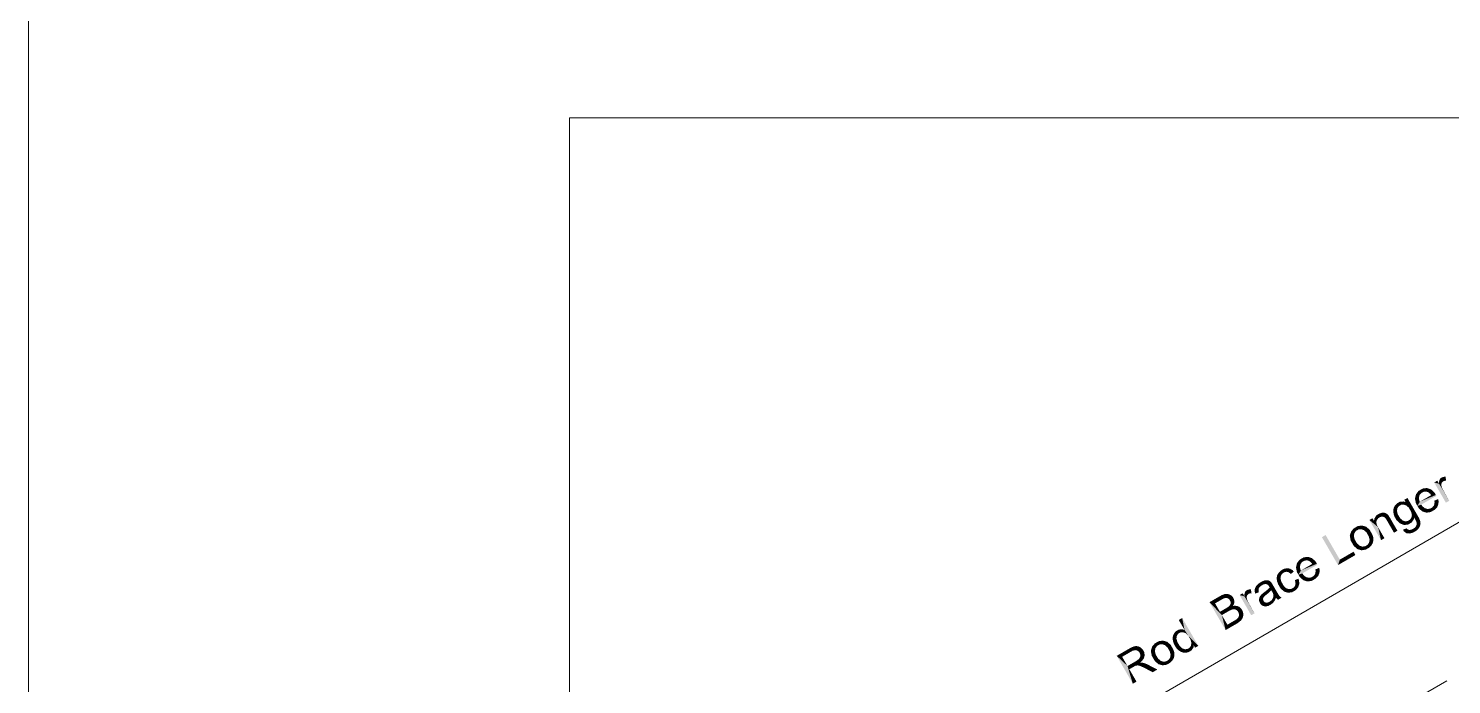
# Model space of a CAD drawing. Header units: millimetres. Extents: x 2 to 579, y 1 to 405.
# Drawn here: x 174.4 to 234.1, y 120.1 to 147.6 of the extents above; entities that cross this region are included whole.
import ezdxf

# ---------------------------------------------------------------- set-up
doc = ezdxf.new("R2010")
doc.units = ezdxf.units.MM
doc.linetypes.add('XKITLINE00', pattern=[0])
doc.layers.add('GraphicObject', color=6, linetype='Continuous', lineweight=0)
doc.layers.add('LinkedObject', color=7, linetype='Continuous', lineweight=0)

# ---------------------------------------------------------------- blocks, each defined once
blk = doc.blocks.new('*A3')
at = {"layer": 'GraphicObject', "color": 3, "linetype": 'XKITLINE00', "lineweight": 0}
blk.add_line((174.395, 208.192), (174.395, 69.239), dxfattribs=at)
blk = doc.blocks.new('*A4')
at = {"layer": 'LinkedObject'}
for points in [[(233.027, 128.361), (232.77, 128.29), (232.855, 128.339)], [(233.114, 128.334), (232.77, 128.29), (233.027, 128.361)], [(233.006, 128.214), (232.77, 128.29), (233.114, 128.334)], [(233.006, 128.214), (233.114, 128.334), (233.065, 128.192)], [(233.114, 128.334), (233.102, 128.178), (233.065, 128.192)], [(233.102, 128.178), (233.114, 128.334), (233.176, 128.114)], [(233.349, 128.176), (233.114, 128.334), (233.201, 128.308)], [(233.176, 128.114), (233.114, 128.334), (233.349, 128.176)], [(233.544, 128.54), (233.339, 128.594), (233.469, 128.669)], [(233.339, 128.594), (233.544, 128.54), (233.829, 127.747)], [(233.553, 128.685), (233.544, 128.54), (233.542, 128.6)], [(233.566, 128.712), (233.544, 128.54), (233.553, 128.685)], [(233.696, 128.627), (233.544, 128.54), (233.566, 128.712)], [(233.662, 128.589), (233.544, 128.54), (233.696, 128.627)], [(233.652, 128.564), (233.544, 128.54), (233.662, 128.589)], [(233.641, 128.539), (233.544, 128.54), (233.652, 128.564)], [(233.544, 128.54), (233.717, 128.273), (233.973, 127.83)], [(233.717, 128.273), (233.544, 128.54), (233.69, 128.319)], [(233.69, 128.319), (233.544, 128.54), (233.654, 128.409)], [(233.654, 128.409), (233.544, 128.54), (233.644, 128.454)], [(233.644, 128.454), (233.544, 128.54), (233.637, 128.484)], [(233.637, 128.484), (233.544, 128.54), (233.641, 128.539)], [(233.829, 127.747), (233.544, 128.54), (233.973, 127.83)], [(233.578, 128.738), (233.719, 128.641), (233.566, 128.712)], [(233.566, 128.712), (233.719, 128.641), (233.696, 128.627)], [(233.616, 128.779), (233.719, 128.641), (233.578, 128.738)], [(233.641, 128.793), (233.719, 128.641), (233.616, 128.779)], [(233.764, 128.834), (233.641, 128.793), (233.677, 128.814)], [(233.815, 128.832), (233.641, 128.793), (233.764, 128.834)], [(233.806, 128.671), (233.641, 128.793), (233.815, 128.832)], [(233.641, 128.793), (233.745, 128.656), (233.719, 128.641)], [(233.745, 128.656), (233.641, 128.793), (233.806, 128.671)], [(233.806, 128.671), (233.815, 128.832), (233.841, 128.671)], [(231.771, 127.712), (231.858, 127.604), (231.689, 127.628)], [(231.827, 127.745), (231.858, 127.604), (231.771, 127.712)], [(232.06, 127.799), (231.827, 127.745), (231.902, 127.788)], [(232.144, 127.766), (231.827, 127.745), (232.06, 127.799)], [(232.06, 127.668), (231.827, 127.745), (232.144, 127.766)], [(231.827, 127.745), (231.954, 127.659), (231.906, 127.631)], [(231.954, 127.659), (231.827, 127.745), (232.06, 127.668)], [(231.858, 127.604), (231.827, 127.745), (231.906, 127.631)], [(232.06, 127.668), (232.144, 127.766), (232.117, 127.648)], [(232.217, 127.945), (232.144, 127.766), (232.085, 127.869)], [(232.117, 127.648), (232.144, 127.766), (232.174, 127.629)], [(232.277, 127.532), (232.144, 127.766), (232.217, 127.945)], [(232.174, 127.629), (232.144, 127.766), (232.277, 127.532)], [(232.321, 127.454), (232.217, 127.945), (232.64, 127.214)], [(232.277, 127.532), (232.217, 127.945), (232.321, 127.454)], [(232.553, 128.007), (232.573, 127.719), (232.532, 127.916)], [(232.77, 128.29), (232.553, 128.007), (232.682, 128.239)], [(232.79, 128.144), (232.553, 128.007), (232.77, 128.29)], [(232.682, 128.239), (232.553, 128.007), (232.574, 128.098)], [(232.726, 128.063), (232.553, 128.007), (232.79, 128.144)], [(232.711, 128.01), (232.553, 128.007), (232.726, 128.063)], [(232.553, 128.007), (232.711, 128.01), (232.697, 127.958)], [(232.697, 127.958), (232.573, 127.719), (232.553, 128.007)], [(232.711, 127.848), (232.573, 127.719), (232.697, 127.958)], [(232.573, 127.719), (232.711, 127.848), (232.739, 127.79)], [(232.739, 127.79), (232.635, 127.612), (232.573, 127.719)], [(233.413, 128.065), (232.635, 127.612), (233.409, 128.071)], [(232.739, 127.79), (233.409, 128.071), (232.635, 127.612)], [(233.424, 128.045), (232.635, 127.612), (233.413, 128.065)], [(233.431, 128.033), (232.635, 127.612), (233.424, 128.045)], [(232.799, 127.668), (232.635, 127.612), (233.431, 128.033)], [(233.211, 128.063), (233.409, 128.071), (232.739, 127.79)], [(232.77, 128.29), (232.894, 128.204), (232.839, 128.172)], [(232.894, 128.204), (232.77, 128.29), (233.006, 128.214)], [(232.79, 128.144), (232.77, 128.29), (232.839, 128.172)], [(233.176, 128.114), (233.349, 128.176), (233.211, 128.063)], [(233.409, 128.071), (233.211, 128.063), (233.349, 128.176)], [(233.503, 127.898), (233.353, 127.776), (233.343, 127.831)], [(233.348, 127.684), (233.503, 127.898), (233.516, 127.685)], [(233.353, 127.776), (233.503, 127.898), (233.348, 127.684)], [(233.516, 127.685), (233.503, 127.898), (233.523, 127.823)], [(231.007, 127.271), (230.825, 127.073), (230.919, 127.22)], [(231.003, 127.103), (230.825, 127.073), (231.007, 127.271)], [(230.941, 127.028), (230.825, 127.073), (231.003, 127.103)], [(231.003, 127.103), (231.007, 127.271), (231.048, 127.13)], [(231.046, 127.293), (231.134, 127.162), (231.007, 127.271)], [(231.007, 127.271), (231.134, 127.162), (231.077, 127.146)], [(231.048, 127.13), (231.007, 127.271), (231.077, 127.146)], [(231.124, 127.32), (231.134, 127.162), (231.046, 127.293)], [(231.164, 127.325), (231.134, 127.162), (231.124, 127.32)], [(231.134, 127.162), (231.164, 127.325), (231.163, 127.161)], [(231.164, 127.325), (231.192, 127.161), (231.163, 127.161)], [(231.272, 127.321), (231.164, 127.325), (231.204, 127.33)], [(231.301, 127.308), (231.164, 127.325), (231.272, 127.321)], [(231.241, 127.143), (231.164, 127.325), (231.301, 127.308)], [(231.192, 127.161), (231.164, 127.325), (231.241, 127.143)], [(231.301, 127.308), (231.262, 127.126), (231.241, 127.143)], [(231.33, 127.295), (231.262, 127.126), (231.301, 127.308)], [(231.383, 127.255), (231.262, 127.126), (231.33, 127.295)], [(231.262, 127.126), (231.383, 127.255), (231.283, 127.109)], [(231.283, 127.109), (231.383, 127.255), (231.407, 127.228)], [(231.407, 127.228), (231.329, 127.048), (231.283, 127.109)], [(231.423, 127.21), (231.329, 127.048), (231.407, 127.228)], [(231.467, 127.143), (231.329, 127.048), (231.423, 127.21)], [(231.467, 127.143), (231.355, 127.004), (231.329, 127.048)], [(231.496, 127.093), (231.355, 127.004), (231.467, 127.143)], [(231.638, 127.524), (231.788, 127.46), (231.62, 127.408)], [(231.62, 127.408), (231.788, 127.46), (231.628, 127.344)], [(231.628, 127.344), (231.788, 127.46), (231.777, 127.402)], [(231.777, 127.402), (231.713, 127.095), (231.628, 127.344)], [(231.628, 127.344), (231.713, 127.095), (231.636, 127.28)], [(231.636, 127.28), (231.713, 127.095), (231.678, 127.156)], [(231.799, 127.518), (231.638, 127.524), (231.663, 127.576)], [(231.788, 127.46), (231.638, 127.524), (231.799, 127.518)], [(231.689, 127.628), (231.858, 127.604), (231.663, 127.576)], [(231.663, 127.576), (231.858, 127.604), (231.799, 127.518)], [(231.81, 127.267), (231.713, 127.095), (231.777, 127.402)], [(231.713, 127.095), (231.81, 127.267), (231.855, 127.191)], [(231.903, 127.107), (231.713, 127.095), (231.855, 127.191)], [(231.903, 127.107), (231.984, 126.848), (231.713, 127.095)], [(232.006, 127.005), (231.984, 126.848), (231.903, 127.107)], [(232.496, 127.125), (232.32, 127.034), (232.381, 127.12)], [(232.481, 127.042), (232.32, 127.034), (232.496, 127.125)], [(232.321, 127.454), (232.64, 127.214), (232.368, 127.373)], [(232.368, 127.373), (232.64, 127.214), (232.404, 127.234)], [(232.392, 127.177), (232.496, 127.125), (232.381, 127.12)], [(232.404, 127.234), (232.496, 127.125), (232.392, 127.177)], [(232.404, 127.234), (232.64, 127.214), (232.496, 127.125)], [(232.64, 127.214), (232.537, 127.055), (232.496, 127.125)], [(232.697, 127.115), (232.537, 127.055), (232.64, 127.214)], [(232.537, 127.055), (232.697, 127.115), (232.585, 126.96)], [(232.585, 126.96), (232.697, 127.115), (232.758, 126.963)], [(232.843, 127.6), (232.635, 127.612), (232.799, 127.668)], [(232.635, 127.612), (232.929, 127.354), (232.694, 127.509)], [(232.843, 127.6), (232.929, 127.354), (232.635, 127.612)], [(232.694, 127.509), (232.929, 127.354), (232.841, 127.38)], [(232.944, 127.516), (232.929, 127.354), (232.843, 127.6)], [(232.929, 127.354), (232.944, 127.516), (233.016, 127.328)], [(233.001, 127.5), (233.016, 127.328), (232.944, 127.516)], [(233.058, 127.483), (233.016, 127.328), (233.001, 127.5)], [(233.058, 127.483), (233.289, 127.41), (233.016, 127.328)], [(233.016, 127.328), (233.289, 127.41), (233.196, 127.356)], [(233.168, 127.497), (233.289, 127.41), (233.058, 127.483)], [(233.221, 127.528), (233.289, 127.41), (233.168, 127.497)], [(233.26, 127.551), (233.289, 127.41), (233.221, 127.528)], [(233.26, 127.551), (233.49, 127.621), (233.289, 127.41)], [(233.316, 127.61), (233.49, 127.621), (233.26, 127.551)], [(233.289, 127.41), (233.49, 127.621), (233.363, 127.452)], [(233.332, 127.647), (233.516, 127.685), (233.316, 127.61)], [(233.49, 127.621), (233.316, 127.61), (233.516, 127.685)], [(233.348, 127.684), (233.516, 127.685), (233.332, 127.647)], [(233.363, 127.452), (233.49, 127.621), (233.463, 127.558)], [(230.045, 126.715), (229.833, 126.467), (229.966, 126.669)], [(230.06, 126.565), (229.833, 126.467), (230.045, 126.715)], [(229.966, 126.669), (229.833, 126.467), (229.86, 126.546)], [(229.994, 126.473), (229.833, 126.467), (230.06, 126.565)], [(230.307, 126.79), (230.045, 126.715), (230.132, 126.765)], [(230.396, 126.765), (230.045, 126.715), (230.307, 126.79)], [(230.278, 126.637), (230.045, 126.715), (230.396, 126.765)], [(230.045, 126.715), (230.167, 126.626), (230.114, 126.596)], [(230.167, 126.626), (230.045, 126.715), (230.278, 126.637)], [(230.06, 126.565), (230.045, 126.715), (230.114, 126.596)], [(230.278, 126.637), (230.396, 126.765), (230.338, 126.617)], [(230.396, 126.765), (230.397, 126.597), (230.338, 126.617)], [(230.631, 126.614), (230.396, 126.765), (230.484, 126.74)], [(230.689, 126.513), (230.396, 126.765), (230.631, 126.614)], [(230.501, 126.499), (230.396, 126.765), (230.689, 126.513)], [(230.397, 126.597), (230.396, 126.765), (230.501, 126.499)], [(230.501, 126.499), (230.689, 126.513), (230.546, 126.421)], [(230.689, 126.513), (230.594, 126.337), (230.546, 126.421)], [(230.594, 126.337), (230.689, 126.513), (230.63, 126.193)], [(230.819, 126.977), (230.62, 127.022), (230.749, 127.097)], [(230.62, 127.022), (230.986, 126.721), (231.109, 126.175)], [(230.986, 126.721), (230.62, 127.022), (230.939, 126.802)], [(230.908, 126.932), (230.62, 127.022), (230.819, 126.977)], [(230.939, 126.802), (230.62, 127.022), (230.908, 126.932)], [(230.63, 126.193), (230.689, 126.513), (230.789, 126.228)], [(230.786, 126.289), (230.689, 126.513), (230.736, 126.431)], [(230.789, 126.228), (230.689, 126.513), (230.786, 126.289)], [(230.825, 127.073), (230.941, 127.028), (230.819, 126.977)], [(230.819, 126.977), (230.941, 127.028), (230.908, 126.932)], [(231.109, 126.175), (230.986, 126.721), (231.253, 126.258)], [(231.355, 127.004), (231.496, 127.093), (231.653, 126.489)], [(231.653, 126.489), (231.496, 127.093), (231.797, 126.572)], [(231.713, 127.095), (231.984, 126.848), (231.764, 127.007)], [(231.764, 127.007), (231.984, 126.848), (231.899, 126.884)], [(231.984, 126.848), (232.006, 127.005), (232.061, 126.986)], [(232.116, 126.967), (231.984, 126.848), (232.061, 126.986)], [(232.116, 126.967), (232.326, 126.878), (231.984, 126.848)], [(231.984, 126.848), (232.326, 126.878), (232.068, 126.813)], [(232.204, 126.645), (232.03, 126.615), (232.181, 126.674)], [(232.03, 126.615), (232.204, 126.645), (232.068, 126.545)], [(232.068, 126.813), (232.326, 126.878), (232.239, 126.828)], [(232.068, 126.545), (232.204, 126.645), (232.172, 126.469)], [(232.221, 126.976), (232.326, 126.878), (232.116, 126.967)], [(232.172, 126.469), (232.204, 126.645), (232.239, 126.462)], [(232.239, 126.462), (232.204, 126.645), (232.255, 126.612)], [(232.326, 126.878), (232.221, 126.976), (232.271, 127.005)], [(232.284, 126.609), (232.239, 126.462), (232.255, 126.612)], [(232.322, 126.604), (232.239, 126.462), (232.284, 126.609)], [(232.322, 126.604), (232.522, 126.535), (232.239, 126.462)], [(232.239, 126.462), (232.522, 126.535), (232.305, 126.454)], [(232.32, 127.034), (232.326, 126.878), (232.271, 127.005)], [(232.305, 126.454), (232.522, 126.535), (232.447, 126.491)], [(232.396, 126.919), (232.32, 127.034), (232.481, 127.042)], [(232.326, 126.878), (232.32, 127.034), (232.396, 126.919)], [(232.406, 126.626), (232.522, 126.535), (232.322, 126.604)], [(232.522, 126.535), (232.406, 126.626), (232.452, 126.653)], [(232.502, 126.682), (232.522, 126.535), (232.452, 126.653)], [(232.567, 126.746), (232.709, 126.706), (232.502, 126.682)], [(232.502, 126.682), (232.709, 126.706), (232.522, 126.535)], [(232.522, 126.535), (232.709, 126.706), (232.586, 126.571)], [(232.709, 126.706), (232.567, 126.746), (232.583, 126.782)], [(232.599, 126.817), (232.709, 126.706), (232.583, 126.782)], [(232.585, 126.96), (232.758, 126.963), (232.592, 126.935)], [(232.586, 126.571), (232.709, 126.706), (232.68, 126.657)], [(232.592, 126.935), (232.758, 126.963), (232.603, 126.894)], [(232.761, 126.91), (232.599, 126.817), (232.603, 126.894)], [(232.765, 126.857), (232.599, 126.817), (232.761, 126.91)], [(232.739, 126.756), (232.599, 126.817), (232.765, 126.857)], [(232.709, 126.706), (232.599, 126.817), (232.739, 126.756)], [(232.603, 126.894), (232.758, 126.963), (232.761, 126.91)], [(228.786, 126.391), (229.307, 125.133), (228.631, 126.302)], [(229.382, 125.36), (229.307, 125.133), (228.786, 126.391)], [(229.833, 126.467), (229.904, 126.043), (229.8, 126.373)], [(229.8, 126.373), (229.904, 126.043), (229.836, 126.161)], [(229.833, 126.467), (229.994, 126.473), (229.982, 126.412)], [(229.969, 126.351), (229.904, 126.043), (229.833, 126.467)], [(229.969, 126.351), (229.833, 126.467), (229.982, 126.412)], [(230.004, 126.209), (229.904, 126.043), (229.969, 126.351)], [(229.904, 126.043), (230.004, 126.209), (230.051, 126.128)], [(230.098, 126.047), (229.904, 126.043), (230.051, 126.128)], [(230.098, 126.047), (230.203, 125.778), (229.904, 126.043)], [(229.904, 126.043), (230.203, 125.778), (229.966, 125.936)], [(229.966, 125.936), (230.203, 125.778), (230.115, 125.803)], [(230.204, 125.946), (230.203, 125.778), (230.098, 126.047)], [(230.203, 125.778), (230.204, 125.946), (230.263, 125.926)], [(230.321, 125.906), (230.203, 125.778), (230.263, 125.926)], [(230.434, 125.917), (230.556, 125.83), (230.321, 125.906)], [(230.556, 125.83), (230.434, 125.917), (230.488, 125.948)], [(230.541, 125.979), (230.556, 125.83), (230.488, 125.948)], [(230.73, 126), (230.541, 125.979), (230.606, 126.071)], [(230.699, 125.947), (230.541, 125.979), (230.73, 126)], [(230.611, 125.862), (230.541, 125.979), (230.699, 125.947)], [(230.556, 125.83), (230.541, 125.979), (230.611, 125.862)], [(230.618, 126.132), (230.762, 126.053), (230.606, 126.071)], [(230.606, 126.071), (230.762, 126.053), (230.73, 126)], [(230.789, 126.228), (230.618, 126.132), (230.63, 126.193)], [(230.791, 126.167), (230.618, 126.132), (230.789, 126.228)], [(230.762, 126.053), (230.618, 126.132), (230.791, 126.167)], [(227.781, 125.407), (227.564, 125.124), (227.694, 125.356)], [(227.801, 125.261), (227.564, 125.124), (227.781, 125.407)], [(227.694, 125.356), (227.564, 125.124), (227.585, 125.215)], [(228.038, 125.478), (227.781, 125.407), (227.866, 125.456)], [(228.125, 125.451), (227.781, 125.407), (228.038, 125.478)], [(228.018, 125.331), (227.781, 125.407), (228.125, 125.451)], [(227.781, 125.407), (227.905, 125.321), (227.85, 125.289)], [(227.905, 125.321), (227.781, 125.407), (228.018, 125.331)], [(227.801, 125.261), (227.781, 125.407), (227.85, 125.289)], [(228.018, 125.331), (228.125, 125.451), (228.076, 125.309)], [(228.125, 125.451), (228.114, 125.295), (228.076, 125.309)], [(228.114, 125.295), (228.125, 125.451), (228.187, 125.231)], [(228.36, 125.293), (228.125, 125.451), (228.212, 125.424)], [(228.187, 125.231), (228.125, 125.451), (228.36, 125.293)], [(229.307, 125.133), (229.382, 125.36), (230.036, 125.555)], [(230.036, 125.555), (229.382, 125.36), (229.957, 125.693)], [(230.321, 125.906), (230.556, 125.83), (230.203, 125.778)], [(230.203, 125.778), (230.556, 125.83), (230.291, 125.753)], [(230.291, 125.753), (230.556, 125.83), (230.467, 125.779)], [(226.915, 124.696), (226.757, 124.712), (226.788, 124.764)], [(226.82, 124.817), (226.98, 124.786), (226.788, 124.764)], [(226.788, 124.764), (226.98, 124.786), (226.915, 124.696)], [(226.906, 124.901), (226.98, 124.786), (226.82, 124.817)], [(226.96, 124.932), (226.98, 124.786), (226.906, 124.901)], [(227.162, 125.002), (226.96, 124.932), (227.029, 124.972)], [(227.226, 124.992), (226.96, 124.932), (227.162, 125.002)], [(227.143, 124.852), (226.96, 124.932), (227.226, 124.992)], [(226.96, 124.932), (227.07, 124.838), (227.034, 124.817)], [(227.07, 124.838), (226.96, 124.932), (227.143, 124.852)], [(226.98, 124.786), (226.96, 124.932), (227.034, 124.817)], [(227.143, 124.852), (227.226, 124.992), (227.181, 124.845)], [(227.226, 124.992), (227.219, 124.838), (227.181, 124.845)], [(227.219, 124.838), (227.226, 124.992), (227.291, 124.794)], [(227.403, 124.916), (227.226, 124.992), (227.29, 124.983)], [(227.453, 124.858), (227.226, 124.992), (227.403, 124.916)], [(227.291, 124.794), (227.226, 124.992), (227.453, 124.858)], [(227.291, 124.794), (227.453, 124.858), (227.326, 124.757)], [(227.564, 125.124), (227.584, 124.836), (227.544, 125.033)], [(227.737, 125.18), (227.564, 125.124), (227.801, 125.261)], [(227.723, 125.127), (227.564, 125.124), (227.737, 125.18)], [(227.564, 125.124), (227.723, 125.127), (227.708, 125.075)], [(227.708, 125.075), (227.584, 124.836), (227.564, 125.124)], [(227.722, 124.965), (227.584, 124.836), (227.708, 125.075)], [(227.584, 124.836), (227.722, 124.965), (227.751, 124.907)], [(227.751, 124.907), (227.646, 124.729), (227.584, 124.836)], [(228.424, 125.182), (227.646, 124.729), (228.421, 125.188)], [(227.751, 124.907), (228.421, 125.188), (227.646, 124.729)], [(228.435, 125.162), (227.646, 124.729), (228.424, 125.182)], [(228.442, 125.149), (227.646, 124.729), (228.435, 125.162)], [(227.811, 124.784), (227.646, 124.729), (228.442, 125.149)], [(227.855, 124.717), (227.646, 124.729), (227.811, 124.784)], [(227.646, 124.729), (227.94, 124.471), (227.706, 124.626)], [(227.855, 124.717), (227.94, 124.471), (227.646, 124.729)], [(228.223, 125.18), (228.421, 125.188), (227.751, 124.907)], [(227.956, 124.633), (227.94, 124.471), (227.855, 124.717)], [(228.187, 125.231), (228.36, 125.293), (228.223, 125.18)], [(228.421, 125.188), (228.223, 125.18), (228.36, 125.293)], [(228.272, 124.667), (228.501, 124.738), (228.301, 124.526)], [(228.327, 124.727), (228.501, 124.738), (228.272, 124.667)], [(228.301, 124.526), (228.501, 124.738), (228.374, 124.569)], [(228.343, 124.764), (228.528, 124.801), (228.327, 124.727)], [(228.501, 124.738), (228.327, 124.727), (228.528, 124.801)], [(228.359, 124.801), (228.528, 124.801), (228.343, 124.764)], [(228.514, 125.015), (228.365, 124.893), (228.355, 124.948)], [(228.359, 124.801), (228.514, 125.015), (228.528, 124.801)], [(228.365, 124.893), (228.514, 125.015), (228.359, 124.801)], [(228.374, 124.569), (228.501, 124.738), (228.475, 124.675)], [(228.528, 124.801), (228.514, 125.015), (228.534, 124.94)], [(225.602, 124.117), (225.479, 124.076), (225.515, 124.097)], [(225.653, 124.115), (225.479, 124.076), (225.602, 124.117)], [(225.816, 124.117), (225.837, 123.936), (225.81, 124.077)], [(225.988, 124.164), (225.816, 124.117), (226.002, 124.195)], [(225.822, 124.158), (226.002, 124.195), (225.816, 124.117)], [(225.974, 124.132), (225.816, 124.117), (225.988, 124.164)], [(225.974, 124.132), (225.837, 123.936), (225.816, 124.117)], [(225.861, 124.237), (226.002, 124.195), (225.822, 124.158)], [(225.974, 124.049), (225.837, 123.936), (225.974, 124.132)], [(225.894, 124.276), (226.002, 124.195), (225.861, 124.237)], [(226.014, 124.385), (225.894, 124.276), (225.927, 124.315)], [(226.066, 124.256), (225.894, 124.276), (226.014, 124.385)], [(226.002, 124.195), (225.894, 124.276), (226.066, 124.256)], [(226.069, 124.417), (226.171, 124.317), (226.014, 124.385)], [(226.066, 124.256), (226.014, 124.385), (226.117, 124.285)], [(226.117, 124.285), (226.014, 124.385), (226.171, 124.317)], [(226.26, 124.493), (226.069, 124.417), (226.218, 124.486)], [(226.266, 124.34), (226.069, 124.417), (226.26, 124.493)], [(226.218, 124.486), (226.069, 124.417), (226.123, 124.448)], [(226.171, 124.317), (226.069, 124.417), (226.266, 124.34)], [(226.369, 124.497), (226.26, 124.493), (226.301, 124.5)], [(226.396, 124.487), (226.26, 124.493), (226.369, 124.497)], [(226.266, 124.34), (226.26, 124.493), (226.308, 124.331)], [(226.308, 124.331), (226.26, 124.493), (226.338, 124.325)], [(226.26, 124.493), (226.394, 124.275), (226.338, 124.325)], [(226.396, 124.487), (226.394, 124.275), (226.26, 124.493)], [(226.408, 124.156), (226.506, 124.082), (226.294, 124.057)], [(226.423, 124.476), (226.394, 124.275), (226.396, 124.487)], [(226.474, 124.44), (226.394, 124.275), (226.423, 124.476)], [(226.497, 124.415), (226.394, 124.275), (226.474, 124.44)], [(226.394, 124.275), (226.497, 124.415), (226.512, 124.398)], [(226.394, 124.275), (226.512, 124.398), (226.42, 124.231)], [(226.44, 124.194), (226.506, 124.082), (226.408, 124.156)], [(226.42, 124.231), (226.512, 124.398), (226.422, 124.227)], [(226.422, 124.227), (226.512, 124.398), (226.432, 124.209)], [(226.432, 124.209), (226.512, 124.398), (226.44, 124.194)], [(226.44, 124.194), (226.512, 124.398), (226.506, 124.082)], [(226.553, 124.334), (226.506, 124.082), (226.512, 124.398)], [(226.581, 124.286), (226.506, 124.082), (226.553, 124.334)], [(226.581, 124.286), (226.536, 124.029), (226.506, 124.082)], [(226.692, 124.095), (226.536, 124.029), (226.581, 124.286)], [(226.757, 124.712), (226.903, 124.638), (226.732, 124.595)], [(226.732, 124.595), (226.903, 124.638), (226.739, 124.53)], [(226.739, 124.53), (226.903, 124.638), (226.892, 124.58)], [(226.892, 124.58), (226.833, 124.264), (226.739, 124.53)], [(226.739, 124.53), (226.833, 124.264), (226.746, 124.466)], [(226.746, 124.466), (226.833, 124.264), (226.793, 124.333)], [(226.903, 124.638), (226.757, 124.712), (226.915, 124.696)], [(226.929, 124.437), (226.833, 124.264), (226.892, 124.58)], [(226.833, 124.264), (226.929, 124.437), (226.978, 124.353)], [(227.027, 124.268), (226.833, 124.264), (226.978, 124.353)], [(227.027, 124.268), (227.126, 123.999), (226.833, 124.264)], [(226.833, 124.264), (227.126, 123.999), (226.894, 124.158)], [(226.894, 124.158), (227.126, 123.999), (227.041, 124.026)], [(227.131, 124.163), (227.126, 123.999), (227.027, 124.268)], [(227.126, 123.999), (227.131, 124.163), (227.186, 124.143)], [(227.241, 124.123), (227.126, 123.999), (227.186, 124.143)], [(227.241, 124.123), (227.471, 124.047), (227.126, 123.999)], [(227.348, 124.134), (227.471, 124.047), (227.241, 124.123)], [(227.471, 124.047), (227.348, 124.134), (227.401, 124.164)], [(227.443, 124.188), (227.471, 124.047), (227.401, 124.164)], [(227.443, 124.188), (227.657, 124.265), (227.471, 124.047)], [(227.498, 124.255), (227.657, 124.265), (227.443, 124.188)], [(227.471, 124.047), (227.657, 124.265), (227.54, 124.087)], [(227.643, 124.561), (227.515, 124.44), (227.491, 124.498)], [(227.657, 124.265), (227.498, 124.255), (227.512, 124.297)], [(227.525, 124.339), (227.657, 124.265), (227.512, 124.297)], [(227.515, 124.44), (227.643, 124.561), (227.525, 124.339)], [(227.525, 124.339), (227.643, 124.561), (227.657, 124.265)], [(227.54, 124.087), (227.657, 124.265), (227.633, 124.196)], [(227.681, 124.333), (227.643, 124.561), (227.674, 124.482)], [(227.657, 124.265), (227.643, 124.561), (227.681, 124.333)], [(227.706, 124.626), (227.94, 124.471), (227.853, 124.497)], [(227.94, 124.471), (227.956, 124.633), (228.028, 124.445)], [(228.013, 124.616), (228.028, 124.445), (227.956, 124.633)], [(228.07, 124.6), (228.028, 124.445), (228.013, 124.616)], [(228.07, 124.6), (228.301, 124.526), (228.028, 124.445)], [(228.028, 124.445), (228.301, 124.526), (228.208, 124.473)], [(228.179, 124.614), (228.301, 124.526), (228.07, 124.6)], [(228.232, 124.645), (228.301, 124.526), (228.179, 124.614)], [(228.272, 124.667), (228.301, 124.526), (228.232, 124.645)], [(224.385, 123.663), (223.916, 123.577), (224.355, 123.83)], [(224.15, 123.528), (223.916, 123.577), (224.385, 123.663)], [(223.916, 123.577), (224.434, 123.037), (224.592, 122.408)], [(224.354, 123.175), (224.434, 123.037), (223.916, 123.577)], [(223.916, 123.577), (224.15, 123.528), (224.354, 123.175)], [(224.422, 123.869), (224.541, 123.743), (224.355, 123.83)], [(224.355, 123.83), (224.541, 123.743), (224.448, 123.7)], [(224.385, 123.663), (224.355, 123.83), (224.448, 123.7)], [(224.54, 123.913), (224.541, 123.743), (224.422, 123.869)], [(224.603, 123.757), (224.54, 123.913), (224.591, 123.919)], [(224.541, 123.743), (224.54, 123.913), (224.572, 123.75)], [(224.572, 123.75), (224.54, 123.913), (224.603, 123.757)], [(224.641, 123.925), (224.66, 123.75), (224.591, 123.919)], [(224.591, 123.919), (224.66, 123.75), (224.603, 123.757)], [(224.736, 123.907), (224.66, 123.75), (224.641, 123.925)], [(224.781, 123.883), (224.66, 123.75), (224.736, 123.907)], [(224.66, 123.75), (224.781, 123.883), (224.687, 123.736)], [(224.781, 123.883), (224.714, 123.722), (224.687, 123.736)], [(224.714, 123.722), (224.781, 123.883), (224.757, 123.678)], [(224.757, 123.678), (224.781, 123.883), (224.916, 123.755)], [(224.916, 123.755), (224.774, 123.649), (224.757, 123.678)], [(224.772, 123.446), (224.957, 123.591), (224.925, 123.457)], [(224.8, 123.501), (224.957, 123.591), (224.772, 123.446)], [(224.774, 123.649), (224.916, 123.755), (224.792, 123.619)], [(224.892, 123.796), (224.781, 123.883), (224.825, 123.86)], [(224.916, 123.755), (224.781, 123.883), (224.892, 123.796)], [(224.792, 123.619), (224.916, 123.755), (224.806, 123.559)], [(224.803, 123.53), (224.957, 123.591), (224.8, 123.501)], [(224.957, 123.591), (224.803, 123.53), (224.806, 123.559)], [(224.806, 123.559), (224.916, 123.755), (224.957, 123.591)], [(224.958, 123.636), (224.916, 123.755), (224.937, 123.718)], [(224.957, 123.591), (224.916, 123.755), (224.958, 123.636)], [(224.925, 123.457), (224.957, 123.591), (224.955, 123.546)], [(225.382, 123.823), (225.178, 123.877), (225.307, 123.952)], [(225.178, 123.877), (225.382, 123.823), (225.667, 123.029)], [(225.391, 123.968), (225.382, 123.823), (225.38, 123.882)], [(225.404, 123.994), (225.382, 123.823), (225.391, 123.968)], [(225.534, 123.91), (225.382, 123.823), (225.404, 123.994)], [(225.5, 123.871), (225.382, 123.823), (225.534, 123.91)], [(225.49, 123.846), (225.382, 123.823), (225.5, 123.871)], [(225.479, 123.822), (225.382, 123.823), (225.49, 123.846)], [(225.382, 123.823), (225.555, 123.556), (225.811, 123.113)], [(225.555, 123.556), (225.382, 123.823), (225.529, 123.601)], [(225.529, 123.601), (225.382, 123.823), (225.492, 123.692)], [(225.492, 123.692), (225.382, 123.823), (225.482, 123.737)], [(225.482, 123.737), (225.382, 123.823), (225.475, 123.767)], [(225.475, 123.767), (225.382, 123.823), (225.479, 123.822)], [(225.667, 123.029), (225.382, 123.823), (225.811, 123.113)], [(225.417, 124.021), (225.557, 123.923), (225.404, 123.994)], [(225.404, 123.994), (225.557, 123.923), (225.534, 123.91)], [(225.454, 124.062), (225.557, 123.923), (225.417, 124.021)], [(225.479, 124.076), (225.557, 123.923), (225.454, 124.062)], [(225.645, 123.954), (225.479, 124.076), (225.653, 124.115)], [(225.479, 124.076), (225.584, 123.938), (225.557, 123.923)], [(225.584, 123.938), (225.479, 124.076), (225.645, 123.954)], [(225.645, 123.954), (225.653, 124.115), (225.68, 123.954)], [(225.81, 124.077), (225.837, 123.936), (225.821, 123.986)], [(225.837, 123.936), (225.974, 124.049), (225.989, 123.998)], [(226.009, 123.766), (226.165, 123.712), (225.996, 123.703)], [(225.996, 123.669), (226.165, 123.712), (226.164, 123.691)], [(225.996, 123.703), (226.165, 123.712), (225.996, 123.669)], [(226.164, 123.691), (226.034, 123.54), (225.996, 123.669)], [(225.996, 123.669), (226.034, 123.54), (225.997, 123.636)], [(225.997, 123.636), (226.034, 123.54), (226.016, 123.571)], [(226.166, 123.733), (226.009, 123.766), (226.023, 123.795)], [(226.165, 123.712), (226.009, 123.766), (226.166, 123.733)], [(226.036, 123.823), (226.181, 123.773), (226.023, 123.795)], [(226.023, 123.795), (226.181, 123.773), (226.166, 123.733)], [(226.174, 123.651), (226.034, 123.54), (226.164, 123.691)], [(226.034, 123.54), (226.174, 123.651), (226.184, 123.632)], [(226.201, 123.603), (226.034, 123.54), (226.184, 123.632)], [(226.034, 123.54), (226.201, 123.603), (226.064, 123.487)], [(226.074, 123.877), (226.181, 123.773), (226.036, 123.823)], [(226.064, 123.487), (226.201, 123.603), (226.152, 123.421)], [(226.099, 123.901), (226.181, 123.773), (226.074, 123.877)], [(226.116, 123.919), (226.208, 123.81), (226.099, 123.901)], [(226.181, 123.773), (226.099, 123.901), (226.195, 123.791)], [(226.195, 123.791), (226.099, 123.901), (226.208, 123.81)], [(226.174, 123.967), (226.263, 123.86), (226.116, 123.919)], [(226.116, 123.919), (226.263, 123.86), (226.208, 123.81)], [(226.152, 123.421), (226.201, 123.603), (226.209, 123.409)], [(226.213, 123.996), (226.303, 123.892), (226.174, 123.967)], [(226.174, 123.967), (226.303, 123.892), (226.263, 123.86)], [(226.209, 123.409), (226.201, 123.603), (226.25, 123.568)], [(226.25, 123.568), (226.266, 123.396), (226.209, 123.409)], [(226.294, 124.057), (226.375, 123.948), (226.213, 123.996)], [(226.213, 123.996), (226.375, 123.948), (226.303, 123.892)], [(226.283, 123.561), (226.266, 123.396), (226.25, 123.568)], [(226.316, 123.555), (226.266, 123.396), (226.283, 123.561)], [(226.266, 123.396), (226.316, 123.555), (226.393, 123.424)], [(226.294, 124.057), (226.506, 124.082), (226.375, 123.948)], [(226.463, 123.464), (226.316, 123.555), (226.39, 123.572)], [(226.393, 123.424), (226.316, 123.555), (226.463, 123.464)], [(226.375, 123.948), (226.506, 124.082), (226.476, 124.043)], [(226.432, 123.596), (226.505, 123.489), (226.39, 123.572)], [(226.39, 123.572), (226.505, 123.489), (226.463, 123.464)], [(226.474, 123.62), (226.505, 123.489), (226.432, 123.596)], [(226.605, 123.583), (226.474, 123.62), (226.537, 123.681)], [(226.576, 123.548), (226.474, 123.62), (226.605, 123.583)], [(226.505, 123.489), (226.474, 123.62), (226.576, 123.548)], [(226.692, 124.095), (226.563, 123.981), (226.536, 124.029)], [(226.704, 123.767), (226.537, 123.681), (226.558, 123.718)], [(226.683, 123.71), (226.537, 123.681), (226.704, 123.767)], [(226.634, 123.618), (226.537, 123.681), (226.683, 123.71)], [(226.605, 123.583), (226.537, 123.681), (226.634, 123.618)], [(226.827, 123.871), (226.704, 123.767), (226.558, 123.718)], [(226.58, 123.754), (226.827, 123.871), (226.558, 123.718)], [(226.563, 123.981), (226.692, 124.095), (226.593, 123.903)], [(226.58, 123.754), (226.75, 123.995), (226.827, 123.871)], [(226.599, 123.831), (226.75, 123.995), (226.58, 123.754)], [(226.593, 123.903), (226.692, 124.095), (226.75, 123.995)], [(226.75, 123.995), (226.596, 123.872), (226.593, 123.903)], [(226.596, 123.872), (226.75, 123.995), (226.599, 123.831)], [(226.704, 123.767), (226.827, 123.871), (226.724, 123.739)], [(226.724, 123.739), (226.827, 123.871), (226.847, 123.847)], [(226.847, 123.847), (226.769, 123.696), (226.724, 123.739)], [(226.867, 123.823), (226.769, 123.696), (226.847, 123.847)], [(226.867, 123.823), (226.793, 123.68), (226.769, 123.696)], [(226.915, 123.783), (226.793, 123.68), (226.867, 123.823)], [(226.793, 123.68), (226.915, 123.783), (226.942, 123.766)], [(227.126, 123.999), (227.471, 124.047), (227.212, 123.973)], [(227.212, 123.973), (227.471, 124.047), (227.384, 123.997)], [(224.705, 123.194), (224.354, 123.175), (224.608, 123.321)], [(224.434, 123.037), (224.354, 123.175), (224.705, 123.194)], [(224.592, 122.408), (224.434, 123.037), (224.667, 122.635)], [(224.761, 123.226), (224.608, 123.321), (224.659, 123.351)], [(224.705, 123.194), (224.608, 123.321), (224.761, 123.226)], [(224.659, 123.351), (224.896, 123.413), (224.761, 123.226)], [(224.729, 123.401), (224.896, 123.413), (224.659, 123.351)], [(224.748, 123.42), (224.925, 123.457), (224.729, 123.401)], [(224.896, 123.413), (224.729, 123.401), (224.925, 123.457)], [(224.772, 123.446), (224.925, 123.457), (224.748, 123.42)], [(224.761, 123.226), (224.896, 123.413), (224.852, 123.266)], [(224.896, 123.413), (224.923, 123.281), (224.852, 123.266)], [(225.069, 123.422), (224.896, 123.413), (224.958, 123.428)], [(224.989, 123.274), (224.896, 123.413), (225.069, 123.422)], [(224.923, 123.281), (224.896, 123.413), (224.989, 123.274)], [(224.989, 123.274), (225.069, 123.422), (225.02, 123.259)], [(225.02, 123.259), (225.069, 123.422), (225.051, 123.245)], [(225.051, 123.245), (225.069, 123.422), (225.12, 123.401)], [(225.12, 123.401), (225.101, 123.198), (225.051, 123.245)], [(225.12, 122.932), (225.295, 122.892), (225.085, 122.891)], [(225.17, 123.38), (225.101, 123.198), (225.12, 123.401)], [(225.249, 123.308), (225.101, 123.198), (225.17, 123.38)], [(225.279, 123.257), (225.101, 123.198), (225.249, 123.308)], [(225.101, 123.198), (225.279, 123.257), (225.12, 123.165)], [(225.279, 123.257), (225.136, 123.137), (225.12, 123.165)], [(225.309, 122.926), (225.12, 122.932), (225.143, 122.976)], [(225.295, 122.892), (225.12, 122.932), (225.309, 122.926)], [(225.136, 123.137), (225.279, 123.257), (225.153, 123.081)], [(225.154, 123.025), (225.324, 122.96), (225.143, 122.976)], [(225.143, 122.976), (225.324, 122.96), (225.309, 122.926)], [(225.153, 123.081), (225.279, 123.257), (225.332, 123.084)], [(225.332, 123.084), (225.154, 123.025), (225.153, 123.081)], [(225.335, 123.039), (225.154, 123.025), (225.332, 123.084)], [(225.324, 122.96), (225.154, 123.025), (225.335, 123.039)], [(225.329, 123.129), (225.279, 123.257), (225.302, 123.216)], [(225.332, 123.084), (225.279, 123.257), (225.329, 123.129)], [(222.518, 122.365), (222.605, 122.256), (222.44, 122.283)], [(222.57, 122.395), (222.605, 122.256), (222.518, 122.365)], [(222.608, 122.417), (222.702, 122.312), (222.57, 122.395)], [(222.57, 122.395), (222.702, 122.312), (222.653, 122.284)], [(222.605, 122.256), (222.57, 122.395), (222.653, 122.284)], [(222.686, 122.44), (222.702, 122.312), (222.608, 122.417)], [(222.772, 122.915), (222.871, 122.413), (222.628, 122.832)], [(222.725, 122.441), (222.702, 122.312), (222.686, 122.44)], [(222.725, 122.441), (222.808, 122.319), (222.702, 122.312)], [(222.764, 122.442), (222.808, 122.319), (222.725, 122.441)], [(222.837, 122.428), (222.808, 122.319), (222.764, 122.442)], [(222.772, 122.915), (223.029, 122.169), (222.871, 122.413)], [(223.029, 122.169), (222.772, 122.915), (223.448, 121.747)], [(222.871, 122.413), (222.808, 122.319), (222.837, 122.428)], [(222.808, 122.319), (222.871, 122.413), (222.865, 122.298)], [(222.865, 122.298), (222.871, 122.413), (222.922, 122.277)], [(222.871, 122.413), (223.029, 122.169), (222.922, 122.277)], [(224.667, 122.635), (225.038, 122.666), (224.592, 122.408)], [(224.958, 122.804), (225.038, 122.666), (224.667, 122.635)], [(224.996, 122.825), (225.093, 122.698), (224.958, 122.804)], [(224.958, 122.804), (225.093, 122.698), (225.038, 122.666)], [(225.047, 122.859), (225.182, 122.762), (224.996, 122.825)], [(224.996, 122.825), (225.182, 122.762), (225.093, 122.698)], [(225.061, 122.87), (225.182, 122.762), (225.047, 122.859)], [(225.215, 122.794), (225.061, 122.87), (225.085, 122.891)], [(225.182, 122.762), (225.061, 122.87), (225.215, 122.794)], [(225.085, 122.891), (225.295, 122.892), (225.215, 122.794)], [(225.215, 122.794), (225.295, 122.892), (225.248, 122.826)], [(220.799, 121.733), (220.544, 121.628), (220.75, 121.725)], [(220.8, 121.568), (220.544, 121.628), (220.799, 121.733)], [(220.849, 121.741), (220.845, 121.559), (220.799, 121.733)], [(220.799, 121.733), (220.845, 121.559), (220.8, 121.568)], [(220.845, 121.559), (220.849, 121.741), (220.891, 121.55)], [(220.993, 121.697), (220.849, 121.741), (220.946, 121.723)], [(220.891, 121.55), (220.849, 121.741), (220.993, 121.697)], [(221.702, 121.893), (221.49, 121.645), (221.623, 121.847)], [(221.717, 121.743), (221.49, 121.645), (221.702, 121.893)], [(221.623, 121.847), (221.49, 121.645), (221.517, 121.724)], [(221.651, 121.651), (221.49, 121.645), (221.717, 121.743)], [(221.964, 121.968), (221.702, 121.893), (221.789, 121.943)], [(222.053, 121.943), (221.702, 121.893), (221.964, 121.968)], [(221.935, 121.815), (221.702, 121.893), (222.053, 121.943)], [(221.702, 121.893), (221.823, 121.804), (221.77, 121.774)], [(221.823, 121.804), (221.702, 121.893), (221.935, 121.815)], [(221.717, 121.743), (221.702, 121.893), (221.77, 121.774)], [(221.935, 121.815), (222.053, 121.943), (221.994, 121.795)], [(222.053, 121.943), (222.053, 121.775), (221.994, 121.795)], [(222.288, 121.792), (222.053, 121.943), (222.141, 121.918)], [(222.346, 121.691), (222.053, 121.943), (222.288, 121.792)], [(222.158, 121.677), (222.053, 121.943), (222.346, 121.691)], [(222.053, 121.775), (222.053, 121.943), (222.158, 121.677)], [(222.387, 122.179), (222.539, 122.113), (222.37, 122.063)], [(222.37, 122.063), (222.539, 122.113), (222.378, 122)], [(222.378, 122), (222.539, 122.113), (222.529, 122.056)], [(222.529, 122.056), (222.469, 121.745), (222.378, 122)], [(222.378, 122), (222.469, 121.745), (222.387, 121.936)], [(222.548, 122.171), (222.387, 122.179), (222.414, 122.231)], [(222.539, 122.113), (222.387, 122.179), (222.548, 122.171)], [(222.387, 121.936), (222.469, 121.745), (222.433, 121.809)], [(222.44, 122.283), (222.605, 122.256), (222.414, 122.231)], [(222.414, 122.231), (222.605, 122.256), (222.548, 122.171)], [(222.568, 121.914), (222.469, 121.745), (222.529, 122.056)], [(222.469, 121.745), (222.568, 121.914), (222.617, 121.83)], [(222.664, 121.749), (222.469, 121.745), (222.617, 121.83)], [(222.469, 121.745), (222.664, 121.749), (222.507, 121.68)], [(222.507, 121.68), (222.664, 121.749), (222.597, 121.579)], [(222.597, 121.579), (222.664, 121.749), (222.649, 121.542)], [(222.649, 121.542), (222.664, 121.749), (222.768, 121.647)], [(223.029, 122.169), (223.448, 121.747), (223.079, 122.082)], [(223.079, 122.082), (223.448, 121.747), (223.125, 122.003)], [(223.081, 121.667), (223.252, 121.777), (223.089, 121.514)], [(223.139, 121.752), (223.252, 121.777), (223.081, 121.667)], [(223.089, 121.514), (223.252, 121.777), (223.167, 121.559)], [(223.125, 122.003), (223.448, 121.747), (223.16, 121.867)], [(223.252, 121.777), (223.139, 121.752), (223.149, 121.809)], [(223.16, 121.867), (223.252, 121.777), (223.149, 121.809)], [(223.16, 121.867), (223.448, 121.747), (223.252, 121.777)], [(223.167, 121.559), (223.252, 121.777), (223.249, 121.691)], [(223.252, 121.777), (223.448, 121.747), (223.314, 121.67)], [(220.624, 121.503), (220.027, 121.329), (220.544, 121.628)], [(220.255, 121.289), (220.027, 121.329), (220.624, 121.503)], [(220.479, 120.902), (220.702, 120.16), (220.027, 121.329)], [(220.027, 121.329), (220.255, 121.289), (220.479, 120.902)], [(220.75, 121.725), (220.544, 121.628), (220.622, 121.673)], [(220.544, 121.628), (220.689, 121.54), (220.624, 121.503)], [(220.689, 121.54), (220.544, 121.628), (220.8, 121.568)], [(220.94, 121.184), (220.999, 121.041), (220.864, 121.125)], [(220.993, 121.697), (220.96, 121.499), (220.891, 121.55)], [(220.964, 121.212), (221.184, 121.293), (220.94, 121.184)], [(221.169, 121.227), (220.94, 121.184), (221.184, 121.293)], [(221.076, 121.101), (220.94, 121.184), (221.169, 121.227)], [(220.999, 121.041), (220.94, 121.184), (221.076, 121.101)], [(221.041, 121.671), (220.96, 121.499), (220.993, 121.697)], [(221.116, 121.597), (220.96, 121.499), (221.041, 121.671)], [(221.144, 121.549), (220.96, 121.499), (221.116, 121.597)], [(220.96, 121.499), (221.144, 121.549), (220.984, 121.457)], [(220.987, 121.24), (221.184, 121.293), (220.964, 121.212)], [(221.144, 121.549), (221.001, 121.429), (220.984, 121.457)], [(221.184, 121.293), (220.987, 121.24), (221.012, 121.301)], [(221.001, 121.429), (221.144, 121.549), (221.016, 121.368)], [(221.014, 121.335), (221.184, 121.293), (221.012, 121.301)], [(221.016, 121.368), (221.184, 121.293), (221.014, 121.335)], [(221.016, 121.368), (221.144, 121.549), (221.184, 121.293)], [(221.2, 121.359), (221.144, 121.549), (221.18, 121.487)], [(221.184, 121.293), (221.144, 121.549), (221.2, 121.359)], [(221.49, 121.645), (221.561, 121.221), (221.457, 121.551)], [(221.457, 121.551), (221.561, 121.221), (221.493, 121.339)], [(221.49, 121.645), (221.651, 121.651), (221.638, 121.59)], [(221.626, 121.529), (221.561, 121.221), (221.49, 121.645)], [(221.626, 121.529), (221.49, 121.645), (221.638, 121.59)], [(221.661, 121.387), (221.561, 121.221), (221.626, 121.529)], [(221.561, 121.221), (221.661, 121.387), (221.708, 121.306)], [(221.755, 121.225), (221.561, 121.221), (221.708, 121.306)], [(221.755, 121.225), (221.86, 120.956), (221.561, 121.221)], [(221.561, 121.221), (221.86, 120.956), (221.623, 121.114)], [(221.861, 121.124), (221.86, 120.956), (221.755, 121.225)], [(222.198, 121.157), (222.213, 121.008), (222.145, 121.126)], [(222.158, 121.677), (222.346, 121.691), (222.203, 121.599)], [(222.387, 121.178), (222.198, 121.157), (222.263, 121.249)], [(222.355, 121.125), (222.198, 121.157), (222.387, 121.178)], [(222.268, 121.04), (222.198, 121.157), (222.355, 121.125)], [(222.213, 121.008), (222.198, 121.157), (222.268, 121.04)], [(222.346, 121.691), (222.251, 121.515), (222.203, 121.599)], [(222.251, 121.515), (222.346, 121.691), (222.287, 121.371)], [(222.275, 121.31), (222.419, 121.231), (222.263, 121.249)], [(222.263, 121.249), (222.419, 121.231), (222.387, 121.178)], [(222.446, 121.406), (222.275, 121.31), (222.287, 121.371)], [(222.448, 121.345), (222.275, 121.31), (222.446, 121.406)], [(222.419, 121.231), (222.275, 121.31), (222.448, 121.345)], [(222.287, 121.371), (222.346, 121.691), (222.446, 121.406)], [(222.443, 121.467), (222.346, 121.691), (222.393, 121.609)], [(222.446, 121.406), (222.346, 121.691), (222.443, 121.467)], [(222.768, 121.647), (222.812, 121.466), (222.649, 121.542)], [(222.649, 121.542), (222.812, 121.466), (222.701, 121.506)], [(222.826, 121.627), (222.812, 121.466), (222.768, 121.647)], [(222.812, 121.466), (222.826, 121.627), (222.87, 121.462)], [(222.87, 121.462), (222.826, 121.627), (222.883, 121.606)], [(222.883, 121.606), (223.089, 121.514), (222.87, 121.462)], [(222.87, 121.462), (223.089, 121.514), (222.929, 121.459)], [(222.987, 121.613), (223.089, 121.514), (222.883, 121.606)], [(222.929, 121.459), (223.089, 121.514), (223.038, 121.485)], [(223.089, 121.514), (222.987, 121.613), (223.034, 121.64)], [(223.081, 121.667), (223.089, 121.514), (223.034, 121.64)], [(220.736, 120.871), (220.479, 120.902), (220.811, 121.094)], [(220.479, 120.902), (220.556, 120.768), (220.702, 120.16)], [(220.556, 120.768), (220.479, 120.902), (220.736, 120.871)], [(220.702, 120.16), (220.556, 120.768), (220.856, 120.249)], [(220.736, 120.871), (220.811, 121.094), (220.765, 120.889)], [(220.765, 120.889), (220.811, 121.094), (220.81, 120.911)], [(220.81, 120.911), (220.811, 121.094), (220.825, 120.916)], [(220.889, 120.926), (220.811, 121.094), (220.864, 121.125)], [(220.825, 120.916), (220.811, 121.094), (220.845, 120.922)], [(220.845, 120.922), (220.811, 121.094), (220.889, 120.926)], [(220.889, 120.926), (220.864, 121.125), (220.913, 120.925)], [(220.864, 121.125), (220.999, 121.041), (220.913, 120.925)], [(220.913, 120.925), (220.999, 121.041), (220.937, 120.924)], [(220.999, 121.041), (220.999, 120.908), (220.937, 120.924)], [(221.038, 121.044), (220.999, 120.908), (220.999, 121.041)], [(220.999, 120.908), (221.038, 121.044), (221.037, 120.892)], [(221.037, 120.892), (221.038, 121.044), (221.075, 120.877)], [(221.126, 121.036), (221.038, 121.044), (221.101, 121.042)], [(221.075, 120.877), (221.038, 121.044), (221.126, 121.036)], [(221.126, 121.036), (221.177, 120.829), (221.075, 120.877)], [(221.177, 121.025), (221.177, 120.829), (221.126, 121.036)], [(221.286, 120.984), (221.177, 120.829), (221.177, 121.025)], [(221.177, 120.829), (221.286, 120.984), (221.241, 120.796)], [(221.241, 120.796), (221.286, 120.984), (221.343, 120.955)], [(221.241, 120.796), (221.343, 120.955), (221.536, 120.642)], [(221.536, 120.642), (221.343, 120.955), (221.729, 120.753)], [(221.623, 121.114), (221.86, 120.956), (221.772, 120.981)], [(221.86, 120.956), (221.861, 121.124), (221.92, 121.104)], [(221.978, 121.084), (221.86, 120.956), (221.92, 121.104)], [(221.978, 121.084), (222.213, 121.008), (221.86, 120.956)], [(221.86, 120.956), (222.213, 121.008), (221.948, 120.931)], [(221.948, 120.931), (222.213, 121.008), (222.124, 120.957)], [(222.091, 121.095), (222.213, 121.008), (221.978, 121.084)], [(222.213, 121.008), (222.091, 121.095), (222.145, 121.126)]]:
    blk.add_hatch(color=7, dxfattribs=at).paths.add_polyline_path(points, flags=17)
at = {"layer": 'LinkedObject', "color": 2, "linetype": 'XKITLINE00', "lineweight": 0}
for p, q in [((197.075, 72.382), (197.075, 143.874)), ((197.075, 143.874), (281.227, 143.874))]:
    blk.add_line(p, q, dxfattribs=at)
at = {"layer": 'LinkedObject', "color": 6, "linetype": 'XKITLINE00', "lineweight": 0}
for p, q in [((212.941, 114.537), (254.334, 138.461)), ((224.702, 114.994), (233.862, 120.288))]:
    blk.add_line(p, q, dxfattribs=at)

msp = doc.modelspace()

# ---------------------------------------------------------------- block references
at = {"lineweight": 0}
for name in ['*A3', '*A4']:
    msp.add_blockref(name, (0, 0), dxfattribs=at)

doc.saveas('drawing.dxf')
